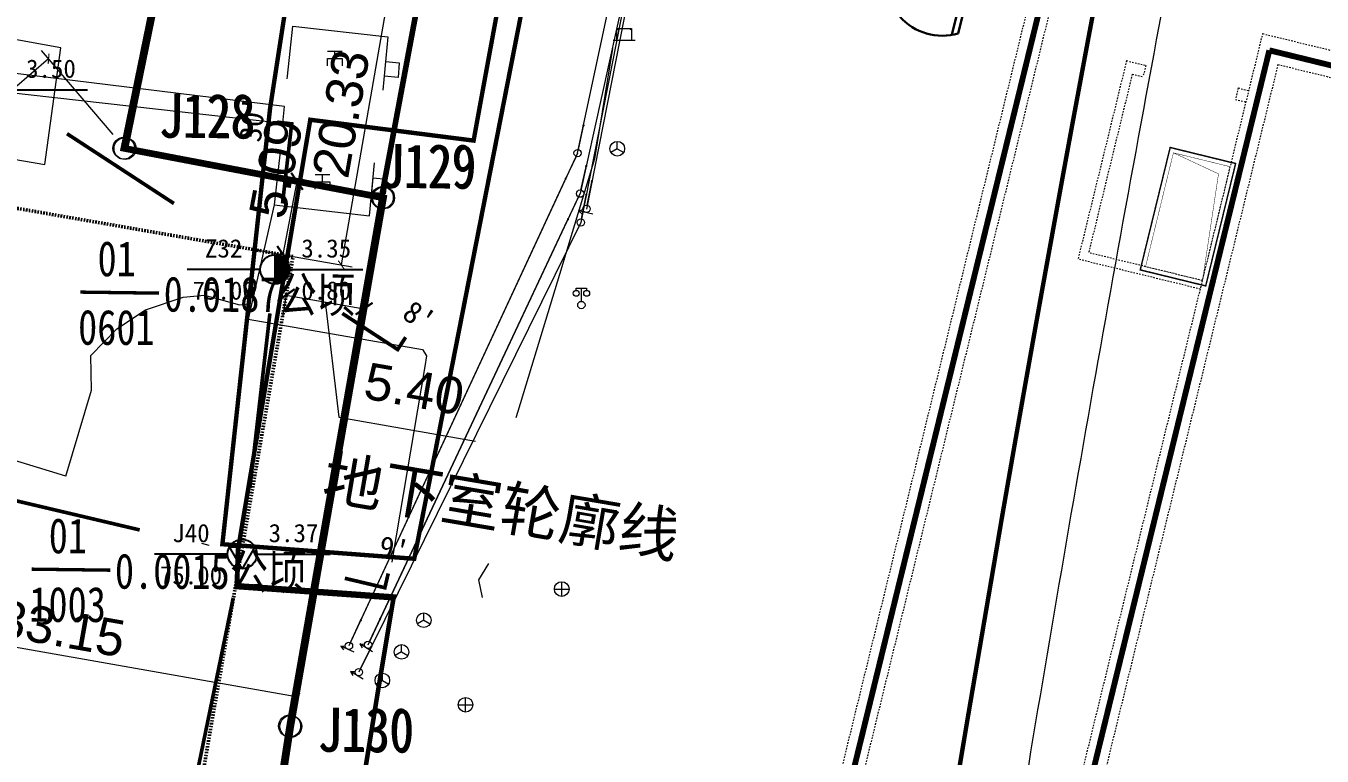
# Model space of a CAD drawing. Extents: x 274235 to 276654, y 142848 to 144425.
# Drawn here: x 275340.8 to 275429.2, y 143315.1 to 143365 of the extents above; entities that cross this region are included whole.
import ezdxf
from ezdxf.enums import TextEntityAlignment as Align

# ---------------------------------------------------------------- set-up
doc = ezdxf.new("R2010")
doc.units = 0
doc.header["$LTSCALE"] = 1.5
doc.header["$PDMODE"] = 1
doc.header["$PDSIZE"] = 0.2
for name, pattern in [('__DASH', [0.35, 0.25, -0.1]), ('ACAD_ISO04W100', [30, 24, -3, 0, -3]), ('DASH', [0.35, 0.25, -0.1]), ('SOLID', [0]), ('X5', [3, 2, -1])]:
    doc.linetypes.add(name, pattern=pattern)
doc.layers.get('0').update_dxf_attribs({"linetype": 'CONTINUOUS', "lineweight": 0})
doc.layers.get('Defpoints').update_dxf_attribs({"linetype": 'CONTINUOUS'})
for name, color, linetype, lineweight in [('1-车站轮廓', 140, 'DASH', 13), ('_ACM-A-ANNO-DIMS', 7, 'CONTINUOUS', 5), ('_ACM-A-SITE-OTLN', 3, 'CONTINUOUS', 25), ('_ACM-A-SITE-TEXT', 7, 'CONTINUOUS', 18), ('_ACM-A-SITE-WALL', 5, 'CONTINUOUS', 50), ('DLDW', 8, 'CONTINUOUS', 0), ('GXYZ', 8, 'CONTINUOUS', 0), ('JG', 140, 'CONTINUOUS', 30), ('JZD', 1, 'CONTINUOUS', 0), ('JZP', 1, 'CONTINUOUS', 0), ('RD-红线', 7, 'CONTINUOUS', 13), ('SXSS', 8, 'CONTINUOUS', 0), ('ZBTZ', 8, 'CONTINUOUS', 0)]:
    doc.layers.add(name, color=color, linetype=linetype, lineweight=lineweight)
for name, color, linetype in [('11', 8, 'X5'), ('HOLE', 1, 'CONTINUOUS'), ('JZ-建筑', 7, 'CONTINUOUS'), ('PROFILE', 241, 'CONTINUOUS')]:
    doc.layers.add(name, color=color, linetype=linetype)
doc.layers.add('ASSIST', color=8, linetype='CONTINUOUS', lineweight=0, plot=False)
doc.layers.add('T2006年到2024年报批数据汇总', color=7, linetype='CONTINUOUS', lineweight=60, true_color=0x0070ff)
doc.styles.add('_ACM-G-NOTES', font='arial.ttf', dxfattribs={"height": 2.5})
doc.styles.add('HZ', font='', dxfattribs={"width": 0.8})
doc.styles.add('ST', font='')
doc.styles.get("Standard").update_dxf_attribs({"font": ''})
doc.styles.add('微软雅黑', font='')
doc.styles.get('HZ').set_extended_font_data('NSimSun')
doc.styles.get('ST').set_extended_font_data('SimSun')
doc.styles.get('Standard').set_extended_font_data('NSimSun')
doc.styles.get('微软雅黑').set_extended_font_data('微软雅黑')
doc.linetypes.add('1161', pattern='A,0,[149,AAA.SHX,S=0.15,R=0,X=0,Y=0],-1.6', length=1.6)
doc.dimstyles.new('_ACM-DIM-A_m', dxfattribs={"dimscale": 0.5, "dimtxt": 2.5, "dimasz": 1, "dimexe": 1.5, "dimexo": 2.5, "dimgap": 1, "dimtad": 1, "dimzin": 1, "dimdsep": 46, "dimtxsty": '_ACM-G-NOTES', "dimblk": 'ARCHTICK', "dimcen": 2.5, "dimclrd": 256, "dimclre": 256, "dimclrt": 256, "dimazin": 0, "dimtfac": 1, "dimtmove": 0, "dimatfit": 3, "dimldrblk": 'DOTSMALL', "dimfxl": 1, "dimlwd": 18, "dimlwe": 18, "dimarcsym": 0})

# ---------------------------------------------------------------- blocks, each defined once
blk = doc.blocks.new('gc048')
for q in [(-0.87, -0.5), (0, 1), (0.87, -0.5)]:
    blk.add_line((0, 0), q)
blk.add_circle((0, 0), 1)
blk = doc.blocks.new('gc043')
for p, q in [((-1, 0), (1, 0)), ((0, -1), (0, 1))]:
    blk.add_line(p, q)
blk.add_circle((0, 0), 1)
blk = doc.blocks.new('gc097')
for p, q in [((-0.7, 2), (-0.7, 2.3)), ((-0.7, 2.3), (0.7, 2.3)), ((0, 0.5), (0, 2.3)), ((0.7, 2.3), (0.7, 2))]:
    blk.add_line(p, q)
for centre, radius in [((-0.7, 1.6), 0.4), ((0.73, 1.6), 0.4), ((0, 0), 0.5)]:
    blk.add_circle(centre, radius)
blk = doc.blocks.new('gc170')
at = {"linetype": 'Continuous'}
blk.add_circle((0, 0), 0.5, dxfattribs=at)
blk = doc.blocks.new('gc013c')
at = {"linetype": 'Continuous'}
blk.add_line((0.5, 0), (4, 0), dxfattribs=at)
at = {"linetype": 'Continuous', "const_width": 0.15, "flags": 128}
blk.add_lwpolyline([(3.775, 0, 1), (3.925, 0, 1)], format="xyb", close=True, dxfattribs=at)
blk = doc.blocks.new('gc018')
for p, q in [((-1, 1), (1, 1)), ((-1, 0), (1, 0)), ((-1, -1), (-1, 0)), ((0, 0), (0, 1)), ((1, 0), (1, -1))]:
    blk.add_line(p, q)
blk = doc.blocks.new('gc232')
for p, q in [((0.5, 1), (0.5, -1)), ((0.5, -1), (0.19, -0.46)), ((0.5, -1), (0.81, -0.46))]:
    blk.add_line(p, q)
blk.add_circle((0, 0), 0.5)
blk = doc.blocks.new('gc022')
for p, q in [((-1.5, 0), (1.5, 0)), ((-1, 0), (-1, 1.6)), ((-1, 1.6), (1, 1.6)), ((-1, 1.6), (-0.8, 1.4)), ((1, 1.6), (0.8, 1.4)), ((1, 1.6), (1, 0))]:
    blk.add_line(p, q)
blk = doc.blocks.new('GC0000')
at = {"linetype": 'Continuous'}
blk.add_point((0, 0), dxfattribs=at)
blk = doc.blocks.new('JGTTYUYI')
at = {"layer": '1-车站轮廓', "color": 252}
for points in [[(5208573, -3335281), (5232087, -3333180), (5233252, -3346872), (5233252, -3362026), (5209652, -3362026), (5209652, -3360306), (5078452, -3360306)], [(5076652, -3358806), (5211452, -3358806), (5211452, -3360226), (5231452, -3360226), (5231452, -3346949), (5230446, -3335134), (5210526, -3336914), (5210768, -3339764), (5167999, -3343141)]]:
    blk.add_lwpolyline(points, dxfattribs=at)
at = {"layer": '1-车站轮廓', "color": 252, "ltscale": 0.008}
for points, const_width in [([(5209445, -3336007), (5231358, -3334049), (5232452, -3346906), (5232452, -3361226), (5210452, -3361226), (5210452, -3359506), (5077652, -3359506), (5077652, -3364846)], 400), ([(5077652, -3343606), (5077652, -3338206)], 400), ([(5077652, -3343606), (5139502, -3343606)], 400), ([(5077652, -3343606), (5139502, -3343606)], 200)]:
    blk.add_lwpolyline(points, dxfattribs=dict(at, const_width=const_width))
for points in [[(5076652, -3344306), (5076652, -3338206)], [(5078452, -3342806), (5078452, -3338206)], [(5078452, -3342806), (5139502, -3342806)], [(5078452, -3342806), (5139502, -3342806)], [(5139502, -3344306), (5076652, -3344306)], [(5080652, -3345056), (5080652, -3344306)], [(5081452, -3345056), (5081452, -3344306)], [(5094002, -3344306), (5094002, -3352306)], [(5094602, -3344306), (5094602, -3352906)], [(5080652, -3345056), (5081452, -3345056)], [(5080652, -3352906), (5080652, -3351556)], [(5080652, -3351556), (5081452, -3351556)], [(5081452, -3352306), (5081452, -3351556)], [(5080652, -3352906), (5094602, -3352906)], [(5081452, -3352306), (5094002, -3352306)]]:
    blk.add_lwpolyline(points, dxfattribs=at)
at = {"layer": 'JG', "color": 252, "ltscale": 5}
for p, q in [((5076652, -3364506), (5081578, -3364505)), ((5076652, -3364906), (5081774, -3364905))]:
    blk.add_line(p, q, dxfattribs=at)
blk.add_lwpolyline([(5081578, -3364505, -0.290415), (5081410, -3368655)], format="xyb", dxfattribs=at)
at = {"layer": 'JZ-建筑', "color": 252}
for points, const_width in [([(5094302, -3344006), (5094302, -3348606), (5085702, -3348606), (5085702, -3344006)], 100), ([(5094002, -3344306), (5094002, -3348306), (5086002, -3348306), (5086002, -3344306)], 30)]:
    blk.add_lwpolyline(points, close=True, dxfattribs=dict(at, const_width=const_width))
at = {"layer": 'JZ-建筑', "color": 252, "const_width": 30}
blk.add_lwpolyline([(5086002, -3348306), (5086666, -3344972), (5094002, -3344306)], dxfattribs=at)
blk = doc.blocks.new('A$C2A366C87')
at = {"layer": 'T2006年到2024年报批数据汇总', "color": 30, "linetype": 'X5', "lineweight": -2, "const_width": 0.3}
blk.add_lwpolyline([(264.414, 323.799), (257.648, 287.622), (240.101, 290.97), (249.623, 337.451), (256.095, 336.555)], close=True, dxfattribs=at)
at = {"color": 3, "xscale": 0.001, "yscale": 0.001, "zscale": 0.001, "rotation": 256.2583456811273}
blk.add_blockref('JGTTYUYI', (4772.274, 4435.724), dxfattribs=at)
blk = doc.blocks.new('A$C58C25E19')
at = {"color": 1, "linetype": 'Continuous', "flags": 128}
blk.add_lwpolyline([(302.173, -176.367), (308.795, -129.468), (318.192, -71.46)], dxfattribs=at)
at = {"layer": 'RD-红线'}
blk.add_lwpolyline([(359.19, -131.492), (359.336, -130.536), (359.483, -129.579), (359.629, -128.623), (359.776, -127.667), (359.924, -126.711), (360.071, -125.755), (360.22, -124.799), (360.368, -123.843), (360.517, -122.887), (360.666, -121.931), (360.816, -120.976), (360.966, -120.02), (361.116, -119.064), (361.267, -118.109), (361.418, -117.153), (361.57, -116.198), (361.722, -115.242), (361.874, -114.287), (362.027, -113.332), (362.18, -112.376), (362.333, -111.421), (362.487, -110.466), (362.641, -109.511), (362.796, -108.556), (362.95, -107.601), (363.106, -106.646), (363.261, -105.692), (363.417, -104.737), (363.574, -103.782), (363.73, -102.828), (363.888, -101.873), (364.045, -100.918), (364.203, -99.964), (364.361, -99.01), (364.52, -98.055), (364.679, -97.101), (364.838, -96.147), (364.998, -95.193), (365.158, -94.239), (365.319, -93.285), (365.479, -92.331), (365.641, -91.377), (365.802, -90.423), (365.964, -89.469), (366.127, -88.516), (366.289, -87.562), (366.452, -86.609), (366.616, -85.655), (366.78, -84.702), (366.944, -83.748), (367.108, -82.795), (367.273, -81.842), (367.439, -80.889), (367.604, -79.935)], dxfattribs=at)
blk.add_lwpolyline([(359.19, -131.492), (359.336, -130.536), (359.483, -129.579), (359.629, -128.623), (359.776, -127.667), (359.924, -126.711), (360.071, -125.755), (360.22, -124.799), (360.368, -123.843), (360.517, -122.887), (360.666, -121.931), (360.816, -120.976), (360.966, -120.02), (361.116, -119.064), (361.267, -118.109), (361.418, -117.153), (361.57, -116.198), (361.722, -115.242), (361.874, -114.287), (362.027, -113.332), (362.18, -112.376), (362.333, -111.421), (362.487, -110.466), (362.641, -109.511), (362.796, -108.556), (362.95, -107.601), (363.106, -106.646), (363.261, -105.692), (363.417, -104.737), (363.574, -103.782), (363.73, -102.828), (363.888, -101.873), (364.045, -100.918), (364.203, -99.964), (364.361, -99.01), (364.52, -98.055), (364.679, -97.101), (364.838, -96.147), (364.998, -95.193), (365.158, -94.239), (365.319, -93.285), (365.479, -92.331), (365.641, -91.377), (365.802, -90.423), (365.964, -89.469), (366.127, -88.516), (366.289, -87.562), (366.452, -86.609), (366.616, -85.655), (366.78, -84.702), (366.944, -83.748), (367.108, -82.795), (367.273, -81.842), (367.439, -80.889), (367.604, -79.935)], dxfattribs=at)
blk.add_lwpolyline([(359.19, -131.492), (359.336, -130.536), (359.483, -129.579), (359.629, -128.623), (359.776, -127.667), (359.924, -126.711), (360.071, -125.755), (360.22, -124.799), (360.368, -123.843), (360.517, -122.887), (360.666, -121.931), (360.816, -120.976), (360.966, -120.02), (361.116, -119.064), (361.267, -118.109), (361.418, -117.153), (361.57, -116.198), (361.722, -115.242), (361.874, -114.287), (362.027, -113.332), (362.18, -112.376), (362.333, -111.421), (362.487, -110.466), (362.641, -109.511), (362.796, -108.556), (362.95, -107.601), (363.106, -106.646), (363.261, -105.692), (363.417, -104.737), (363.574, -103.782), (363.73, -102.828), (363.888, -101.873), (364.045, -100.918), (364.203, -99.964), (364.361, -99.01), (364.52, -98.055), (364.679, -97.101), (364.838, -96.147), (364.998, -95.193), (365.158, -94.239), (365.319, -93.285), (365.479, -92.331), (365.641, -91.377), (365.802, -90.423), (365.964, -89.469), (366.127, -88.516), (366.289, -87.562), (366.452, -86.609), (366.616, -85.655), (366.78, -84.702), (366.944, -83.748), (367.108, -82.795), (367.273, -81.842), (367.439, -80.889), (367.604, -79.935)], dxfattribs=at)
blk.add_lwpolyline([(359.19, -131.492), (359.336, -130.536), (359.483, -129.579), (359.629, -128.623), (359.776, -127.667), (359.924, -126.711), (360.071, -125.755), (360.22, -124.799), (360.368, -123.843), (360.517, -122.887), (360.666, -121.931), (360.816, -120.976), (360.966, -120.02), (361.116, -119.064), (361.267, -118.109), (361.418, -117.153), (361.57, -116.198), (361.722, -115.242), (361.874, -114.287), (362.027, -113.332), (362.18, -112.376), (362.333, -111.421), (362.487, -110.466), (362.641, -109.511), (362.796, -108.556), (362.95, -107.601), (363.106, -106.646), (363.261, -105.692), (363.417, -104.737), (363.574, -103.782), (363.73, -102.828), (363.888, -101.873), (364.045, -100.918), (364.203, -99.964), (364.361, -99.01), (364.52, -98.055), (364.679, -97.101), (364.838, -96.147), (364.998, -95.193), (365.158, -94.239), (365.319, -93.285), (365.479, -92.331), (365.641, -91.377), (365.802, -90.423), (365.964, -89.469), (366.127, -88.516), (366.289, -87.562), (366.452, -86.609), (366.616, -85.655), (366.78, -84.702), (366.944, -83.748), (367.108, -82.795), (367.273, -81.842), (367.439, -80.889), (367.604, -79.935)], dxfattribs=at)
blk = doc.blocks.new('BASEMENT')
at = {"layer": '_ACM-A-SITE-WALL', "linetype": '__DASH', "ltscale": 10}
blk.add_lwpolyline([(1891631, 816805), (1681958, 816805), (1681958, 789605), (1619758, 789605), (1619758, 610202), (1652552, 575356), (1764854, 536805), (1911521, 536805), (1919331, 545026), (1919331, 788642), (1896831, 788642), (1896831, 836511), (1912251, 836494), (1912258, 843311), (1891631, 843311)], close=True, dxfattribs=at)
blk = doc.blocks.new('_ArchTick')
at = {"const_width": 0.15}
blk.add_lwpolyline([(-0.5, -0.5), (0.5, 0.5)], dxfattribs=at)
blk = doc.blocks.new('*D1692')
at = {"layer": '_ACM-A-ANNO-DIMS', "lineweight": 18, "ltscale": 2, "transparency": 16777216}
for p, q in [((78.354, 63.361), (78.663, 63.356)), ((80.082, 58.248), (80.163, 63.333)), ((78.273, 58.277), (78.582, 58.272))]:
    blk.add_line(p, q, dxfattribs=at)
at = {"layer": 'Defpoints', "color": 0, "linetype": '__DASH', "ltscale": 2, "transparency": 16777216}
for p in [(80.163, 63.333), (80.854, 63.322), (80.773, 58.237)]:
    blk.add_point(p, dxfattribs=at)
at = {"layer": '_ACM-A-ANNO-DIMS', "linetype": '__DASH', "lineweight": 18, "ltscale": 2, "transparency": 16777216}
for p, rotation in [((80.163, 63.333), 89.08907867943836), ((80.082, 58.248), 269.0890786794384)]:
    blk.add_blockref('_ArchTick', p, dxfattribs=dict(at, rotation=rotation))
at = {"layer": '_ACM-A-ANNO-DIMS', "linetype": '__DASH', "ltscale": 2, "transparency": 16777216, "insert": (78.606, 63.966), "char_height": 2.5, "attachment_point": 5, "rotation": 89.08908, "style": '_ACM-G-NOTES'}
blk.add_mtext('5.09', dxfattribs=at)
blk = doc.blocks.new('_DotSmall')
at = {"color": 0, "linetype": 'ByBlock', "const_width": 0.5}
blk.add_lwpolyline([(-0.0625, 0, 1), (0.0625, 0, 1)], format="xyb", close=True, dxfattribs=at)
blk = doc.blocks.new('*D1693')
at = {"layer": '_ACM-A-ANNO-DIMS', "lineweight": 18, "ltscale": 2, "transparency": 16777216}
for p, q in [((80.77, 55.737), (80.768, 54.064)), ((80.77, 55.564), (86.169, 55.558)), ((83.469, 55.561), (85.735, 47.979)), ((86.169, 55.731), (86.167, 54.058)), ((85.735, 47.979), (95.22, 47.968))]:
    blk.add_line(p, q, dxfattribs=at)
at = {"layer": 'Defpoints', "color": 0, "linetype": '__DASH', "ltscale": 2, "transparency": 16777216}
for p in [(80.773, 58.237), (86.172, 58.231), (86.169, 55.558)]:
    blk.add_point(p, dxfattribs=at)
at = {"layer": '_ACM-A-ANNO-DIMS', "linetype": '__DASH', "lineweight": 18, "ltscale": 2, "transparency": 16777216}
for p, rotation in [((80.77, 55.564), 179.9359978463208), ((86.169, 55.558), 359.9359978463208)]:
    blk.add_blockref('_ArchTick', p, dxfattribs=dict(at, rotation=rotation))
at = {"layer": '_ACM-A-ANNO-DIMS', "linetype": '__DASH', "ltscale": 2, "transparency": 16777216, "insert": (90.48, 50.75), "char_height": 2.5, "attachment_point": 5, "rotation": 359.936, "style": '_ACM-G-NOTES'}
blk.add_mtext('5.40', dxfattribs=at)
blk = doc.blocks.new('*D1695')
at = {"layer": '_ACM-A-ANNO-DIMS', "lineweight": 18, "transparency": 16777216}
for p, q in [((78.142, 78.564), (84.864, 78.564)), ((84.114, 78.564), (84.114, 58.237)), ((78.142, 58.237), (84.864, 58.237))]:
    blk.add_line(p, q, dxfattribs=at)
at = {"layer": 'Defpoints', "color": 0, "transparency": 16777216}
for p in [(76.892, 78.564), (76.892, 58.237), (84.114, 58.237)]:
    blk.add_point(p, dxfattribs=at)
at = {"layer": '_ACM-A-ANNO-DIMS', "lineweight": 18, "transparency": 16777216, "xscale": 0.5, "yscale": 0.5, "zscale": 0.5}
for p, rotation in [((84.114, 78.564), 90), ((84.114, 58.237), 270)]:
    blk.add_blockref('_ArchTick', p, dxfattribs=dict(at, rotation=rotation))
at = {"layer": '_ACM-A-ANNO-DIMS', "transparency": 16777216, "insert": (82.337, 68.401), "char_height": 2.5, "attachment_point": 5, "rotation": 90, "style": '_ACM-G-NOTES'}
blk.add_mtext('20.33', dxfattribs=at)
blk = doc.blocks.new('*D1720')
at = {"layer": '_ACM-A-ANNO-DIMS', "lineweight": 18, "transparency": 16777216}
for p, q in [((67.251, 64.328), (61.445, 69.13)), ((62.023, 68.652), (44.19, 47.089)), ((49.418, 42.765), (43.612, 47.567))]:
    blk.add_line(p, q, dxfattribs=at)
at = {"layer": 'Defpoints', "color": 0, "transparency": 16777216}
for p in [(68.215, 63.532), (44.19, 47.089), (50.381, 41.969)]:
    blk.add_point(p, dxfattribs=at)
at = {"layer": '_ACM-A-ANNO-DIMS', "lineweight": 18, "transparency": 16777216, "xscale": 0.5, "yscale": 0.5, "zscale": 0.5}
for p, rotation in [((62.023, 68.652), 50.40824551412609), ((44.19, 47.089), 230.4082455141261)]:
    blk.add_blockref('_ArchTick', p, dxfattribs=dict(at, rotation=rotation))
at = {"layer": '_ACM-A-ANNO-DIMS', "transparency": 16777216, "insert": (51.738, 59.003), "char_height": 2.5, "attachment_point": 5, "rotation": 50.40825, "style": '_ACM-G-NOTES'}
blk.add_mtext('27.98', dxfattribs=at)
blk = doc.blocks.new('*D1721')
at = {"layer": '_ACM-A-ANNO-DIMS', "lineweight": 18, "transparency": 16777216}
for p, q in [((52.99, 32.038), (52.983, 28.007)), ((86.142, 31.977), (86.134, 27.946)), ((52.984, 28.757), (86.136, 28.696))]:
    blk.add_line(p, q, dxfattribs=at)
at = {"layer": 'Defpoints', "color": 0, "transparency": 16777216}
for p in [(52.993, 33.288), (86.144, 33.227), (86.136, 28.696)]:
    blk.add_point(p, dxfattribs=at)
at = {"layer": '_ACM-A-ANNO-DIMS', "lineweight": 18, "transparency": 16777216, "xscale": 0.5, "yscale": 0.5, "zscale": 0.5}
for p, rotation in [((52.984, 28.757), 179.8946389203966), ((86.136, 28.696), 359.8946389203966)]:
    blk.add_blockref('_ArchTick', p, dxfattribs=dict(at, rotation=rotation))
at = {"layer": '_ACM-A-ANNO-DIMS', "transparency": 16777216, "insert": (69.563, 30.504), "char_height": 2.5, "attachment_point": 5, "rotation": 359.89464, "style": '_ACM-G-NOTES'}
blk.add_mtext('33.15', dxfattribs=at)
blk = doc.blocks.new('H_sam_hole')
blk.add_line((0, 2), (0, -2))
at = {"const_width": 2}
blk.add_lwpolyline([(0, -1, 0.414214), (1, 0, 0.414214), (0, 1, 1)], format="xyb", dxfattribs=at)
blk.add_circle((0, 0), 2)
blk = doc.blocks.new('H_cpt_hole')
for p, q in [((-1.73, 1), (1.73, 1)), ((0, -2), (-1.73, 1)), ((1.73, 1), (0, -2))]:
    blk.add_line(p, q)
blk.add_circle((0, 0), 2)
blk = doc.blocks.new('DIM')
at = {"layer": '_ACM-A-ANNO-DIMS'}
for p1, p2, distance, picture, middle in [((76.892, 78.564), (76.892, 58.237), 7.223, '*D1695', (82.337, 68.401)), ((68.215, 63.532), (50.381, 41.969), -8.035, '*D1720', (51.738, 59.003)), ((52.993, 33.288), (86.144, 33.227), -4.531, '*D1721', (69.563, 30.504))]:
    dim = blk.add_aligned_dim(p1=p1, p2=p2, distance=distance, dimstyle='_ACM-DIM-A_m', dxfattribs=at)
    dim.commit()
    dim.dimension.update_dxf_attribs({"geometry": picture, "text_midpoint": middle})
at = {"layer": '_ACM-A-ANNO-DIMS', "linetype": '__DASH', "ltscale": 2}
dim = blk.add_linear_dim(base=(80.163, 63.333), p1=(80.773, 58.237), p2=(80.854, 63.322), angle=89.08908, dimstyle='_ACM-DIM-A_m', override={"dimscale": 1, "dimtxt": 2, "dimgap": 1.5, "dimtmove": 1}, dxfattribs=at)
dim.commit()
dim.dimension.update_dxf_attribs({"geometry": '*D1692', "text_midpoint": (81.383, 63.922), "dimtype": 129})
dim = blk.add_aligned_dim(p1=(80.773, 58.237), p2=(86.172, 58.231), distance=-2.673, dimstyle='_ACM-DIM-A_m', override={"dimscale": 1, "dimtxt": 2, "dimgap": 1.5, "dimtmove": 1}, dxfattribs=at)
dim.commit()
dim.dimension.update_dxf_attribs({"geometry": '*D1693', "text_midpoint": (87.238, 50.754)})

msp = doc.modelspace()

# ---------------------------------------------------------------- linework, layer by layer
at = {"color": 3, "linetype": 'Continuous', "const_width": 0.23}
msp.add_lwpolyline([(275344.475, 143346.792), (275349.848, 143346.721)], dxfattribs=at)
at = {"color": 30, "linetype": 'Continuous', "const_width": 0.23}
msp.add_lwpolyline([(275341.145, 143327.885), (275346.519, 143327.815)], dxfattribs=at)
at = {"layer": '11', "color": 3, "linetype": 'X5', "const_width": 0.3, "flags": 128}
msp.add_lwpolyline([(275354.165, 143329.588), (275357.421, 143359.339), (275361.849, 143388.036), (275363.478, 143404.213), (275364.846, 143416.015), (275366.822, 143423.639), (275367.53, 143438.064), (275367.86, 143453.586), (275370.868, 143458.34), (275392.683, 143454.735), (275388.619, 143437.434), (275367.26, 143328.594), (275354.165, 143329.588)], dxfattribs=at)
at = {"layer": 'ASSIST', "linetype": 'Continuous'}
for p, q in [((275378.41, 143356.282), (275397.775, 143446.618)), ((275387.462, 143396.19), (275378.627, 143351.542)), ((275387.781, 143396.912), (275379.006, 143352.447)), ((275385.85, 143386.455), (275378.579, 143353.511)), ((275377.568, 143354.467), (275363.646, 143324.461)), ((275364.959, 143324.538), (275377.728, 143351.701)), ((275377.742, 143349.748), (275364.36, 143322.651))]:
    msp.add_line(p, q, dxfattribs=at)
at = {"layer": 'ASSIST', "linetype": 'Continuous', "flags": 128}
for points in [[(275366.154, 143361.443), (275365.222, 143361.531), (275365.31, 143362.519), (275366.224, 143362.433)], [(275365.286, 143353.498), (275364.364, 143353.584), (275364.456, 143354.582), (275365.396, 143354.496)]]:
    msp.add_lwpolyline(points, close=True, dxfattribs=at)
at = {"layer": 'ASSIST', "linetype": 'Continuous'}
for points in [[(275378.41, 143356.282), (275362.804, 143322.647)], [(275364.108, 143322.728), (275378.579, 143353.511)], [(275378.627, 143351.542), (275363.474, 143320.858)]]:
    msp.add_lwpolyline(points, dxfattribs=at)
at = {"layer": 'DLDW', "linetype": 'Continuous'}
msp.add_lwpolyline([(275309.972, 143363.766), (275358.299, 143358.319), (275358.412, 143359.467), (275310.137, 143365.376)], dxfattribs=at)
at = {"layer": 'DLDW', "linetype": '1161', "flags": 128}
for points in [[(275358.597, 143361.337), (275358.618, 143361.531), (275358.98, 143364.938), (275365.464, 143364.216), (275365.121, 143360.567)], [(275358.105, 143356.36), (275357.707, 143352.747), (275364.207, 143352.001), (275364.543, 143355.622)]]:
    msp.add_lwpolyline(points, dxfattribs=at)
at = {"layer": 'HOLE', "linetype": 'Continuous'}
for points in [[(275339.963, 143360.603), (275344.963, 143360.603)], [(275356.753, 143348.34), (275351.753, 143348.34)], [(275358.753, 143348.34), (275363.753, 143348.34)], [(275354.521, 143328.912), (275349.521, 143328.912)], [(275356.521, 143328.912), (275361.521, 143328.912)]]:
    msp.add_lwpolyline(points, dxfattribs=at)
at = {"layer": 'JZD', "const_width": 0.45, "flags": 128}
msp.add_lwpolyline([(275051.74, 143450.682), (275352.648, 143398.206), (275354.165, 143397.88), (275355.652, 143397.438), (275355.79, 143397.385), (275347.437, 143356.612), (275365.082, 143353.245), (275358.751, 143317.18), (275351.513, 143270.38), (275344.194, 143215.955), (275334.175, 143176.916), (275324.683, 143102.508)], dxfattribs=at)
at = {"layer": 'JZD', "color": 240, "const_width": 0.45, "flags": 128}
msp.add_lwpolyline([(275051.771, 143450.675), (275352.729, 143398.191), (275354.247, 143397.865), (275355.734, 143397.422), (275355.872, 143397.369), (275347.518, 143356.59), (275365.166, 143353.222), (275358.834, 143317.151), (275351.594, 143270.343), (275344.274, 143215.909), (275334.253, 143176.863), (275324.76, 143102.442)], dxfattribs=at)
at = {"layer": 'JZP', "linetype": 'Continuous'}
for centre in [(275347.437, 143356.612), (275347.518, 143356.59), (275365.082, 143353.245), (275365.166, 143353.222), (275358.751, 143317.18), (275358.834, 143317.151)]:
    msp.add_circle(centre, 0.75, dxfattribs=at)
at = {"layer": 'PROFILE', "linetype": 'ACAD_ISO04W100', "ltscale": 0.08, "const_width": 0.25}
for points in [[(275358.27, 143352.84), (275358.894, 143358.275), (275357.901, 143358.389)], [(275343.56, 143357.603), (275350.858, 143352.84)], [(275356.038, 143333.412), (275357.408, 143345.34)], [(275362.35, 143345.34), (275366.127, 143342.875), (275366.674, 143343.712)], [(275335.325, 143333.674), (275348.521, 143330.562)], [(275362.521, 143327.262), (275365.254, 143326.617), (275365.484, 143327.591)], [(275352.406, 143313.812), (275354.902, 143325.912)]]:
    msp.add_lwpolyline(points, dxfattribs=at)
at = {"layer": 'SXSS', "linetype": 'Continuous', "flags": 128}
msp.add_lwpolyline([(275342.043, 143355.501), (275343.128, 143363.47), (275338.73, 143364.266), (275337.66, 143356.243)], close=True, dxfattribs=at)
at = {"layer": 'T2006年到2024年报批数据汇总', "color": 6, "linetype": 'X5', "lineweight": -2, "const_width": 0.3}
for points in [[(275367.529, 143438.064), (275366.822, 143423.639), (275364.846, 143416.015), (275363.478, 143404.214), (275361.848, 143388.037), (275357.421, 143359.341), (275354.165, 143329.589), (275355.267, 143329.505), (275355.218, 143329.197), (275355.136, 143326.659), (275365.836, 143325.894), (275365.798, 143325.661), (275365.716, 143325.175), (275365.472, 143323.719), (275365.147, 143321.777), (275364.663, 143318.862), (275362.294, 143304.281)], [(275414.69, 143371.622), (275413.251, 143364.003), (275412.186, 143358.286), (275411.485, 143354.473), (275410.1, 143346.844), (275409.586, 143343.982), (275408.738, 143339.211), (275408.234, 143336.348), (275407.401, 143331.573), (275406.624, 143327.005), (275404.956, 143317.243), (275404.477, 143314.375)], [(275362.329, 143304.413), (275364.698, 143318.994), (275365.182, 143321.909), (275365.507, 143323.852), (275365.751, 143325.308), (275365.833, 143325.794), (275365.871, 143326.026), (275355.171, 143326.791), (275355.253, 143329.33), (275355.37, 143330.057), (275360.163, 143358.554), (275371.312, 143357.133), (275371.433, 143357.807), (275371.786, 143359.745), (275371.963, 143360.713), (275373.033, 143366.525)]]:
    msp.add_lwpolyline(points, dxfattribs=at)
at = {"layer": 'T2006年到2024年报批数据汇总', "color": 30, "linetype": 'X5', "lineweight": -2, "const_width": 0.3}
msp.add_lwpolyline([(275371.75, 143389.442), (275364.985, 143353.265), (275347.438, 143356.613), (275356.96, 143403.093), (275363.432, 143402.198)], close=True, dxfattribs=at)
at = {"layer": 'ZBTZ', "linetype": '1161'}
for points in [[(275380.791, 143363.415), (275379.564, 143355.887), (275379.129, 143354.45), (275378.041, 143350.859), (275377.17, 143347.986), (275375.428, 143342.239), (275374.34, 143338.648), (275374.203, 143338.212)], [(275357.707, 143352.747), (275355.928, 143344.952), (275367.819, 143342.88), (275368.103, 143342.436), (275367.98, 143341.712), (275365.773, 143328.688), (275365.719, 143328.371)], [(275343.48, 143334.234), (275343.48, 143334.234), (275343.48, 143334.234), (275345.232, 143340.091), (275345.174, 143342.463), (275346.955, 143344.29), (275348.928, 143345.588), (275351.49, 143346.445), (275352.937, 143346.582), (275355.331, 143345.914), (275356.169, 143346.008)], [(275353.26, 143329.51), (275353.26, 143329.51), (275352.773, 143329.641)], [(275372.333, 143328.269), (275371.638, 143327.152), (275371.886, 143325.95)]]:
    msp.add_lwpolyline(points, dxfattribs=at)
at = {"layer": 'ZBTZ', "linetype": '1161', "flags": 128}
msp.add_lwpolyline([(275343.48, 143334.234), (275324.87, 143339.928)], dxfattribs=at)

# ---------------------------------------------------------------- block references
for name, p, rotation in [('A$C58C25E19', (275051.771, 143450.675), 359.2452370376578), ('A$C2A366C87', (275107.42, 143065.627), 2.442772294481065e-05)]:
    msp.add_blockref(name, p, dxfattribs=dict(rotation=rotation))
at = {"xscale": 0.001, "yscale": 0.001, "zscale": 0.001, "rotation": 350.1075691856989}
msp.add_blockref('BASEMENT', (273332.701, 142902.048), dxfattribs=at)
at = {"layer": '_ACM-A-SITE-OTLN', "rotation": 350.10756917272}
msp.add_blockref('DIM', (275269.406, 143305.731), dxfattribs=at)
at = {"layer": 'DLDW', "linetype": 'Continuous', "xscale": 0.5, "yscale": 0.5}
for name, p in [('gc022', (275381.595, 143363.992)), ('gc018', (275361.835, 143362.731)), ('gc018', (275360.996, 143354.318)), ('gc097', (275378.665, 143345.91))]:
    msp.add_blockref(name, p, dxfattribs=at)
at = {"layer": 'GXYZ', "linetype": 'Continuous', "yscale": 0.5}
for p, xscale, rotation in [((275378.41, 143356.282), 0.4999999998980652, 77.90095492348438), ((275378.41, 143356.282), 0.5000000000060707, 245.10959695016), ((275378.579, 143353.511), 0.4999999996678131, 77.55390189680071), ((275379.015, 143352.478), 0.5000000003458305, 78.8399207548978), ((275378.579, 143353.511), 0.5000000012613598, 244.8219169765112), ((275378.627, 143351.542), 0.4999999996784342, 78.80684404300128), ((275378.627, 143351.542), 0.4999999997136511, 243.7179774280904), ((275364.108, 143322.728), 0.5000000012613599, 64.82191697651123), ((275362.804, 143322.647), 0.5000000000060708, 65.10959695016001), ((275363.474, 143320.858), 0.4999999997136511, 63.7179774280904)]:
    msp.add_blockref('gc013c', p, dxfattribs=dict(at, xscale=xscale, rotation=rotation))
at = {"layer": 'GXYZ', "linetype": 'Continuous', "xscale": 0.5, "yscale": 0.5}
for name, p in [('gc170', (275378.41, 143356.282)), ('gc170', (275378.41, 143356.282)), ('gc048', (275381.121, 143356.579)), ('gc048', (275381.121, 143356.579)), ('gc170', (275378.579, 143353.511)), ('gc170', (275378.579, 143353.511)), ('gc170', (275379.015, 143352.478)), ('gc170', (275378.627, 143351.542)), ('gc170', (275378.627, 143351.542)), ('gc043', (275377.324, 143326.528)), ('gc043', (275377.324, 143326.528)), ('gc048', (275367.91, 143324.399)), ('gc048', (275367.91, 143324.399)), ('gc170', (275362.804, 143322.647)), ('gc170', (275364.108, 143322.728)), ('gc048', (275366.394, 143322.239)), ('gc048', (275366.394, 143322.239)), ('gc170', (275363.474, 143320.858)), ('gc048', (275365.082, 143320.29)), ('gc048', (275365.082, 143320.29)), ('gc043', (275370.761, 143318.63)), ('gc043', (275370.761, 143318.63))]:
    msp.add_blockref(name, p, dxfattribs=at)
at = {"layer": 'GXYZ', "linetype": 'Continuous', "yscale": 0.5, "zscale": 0.5}
for p, xscale, rotation in [((275379.015, 143352.478), 0.4999999994934581, 257.0422707988861), ((275362.804, 143322.647), 0.5000000005307822, 244.9940353429596), ((275364.108, 143322.728), 0.5000000000026781, 238.0779899269895), ((275363.474, 143320.858), 0.5000000005770118, 239.231192451045)]:
    msp.add_blockref('gc232', p, dxfattribs=dict(at, xscale=xscale, rotation=rotation))
at = {"layer": 'HOLE', "xscale": 0.5, "yscale": 0.5, "zscale": 0.5}
for name, p in [('H_sam_hole', (275357.753, 143348.34)), ('H_cpt_hole', (275355.521, 143328.912))]:
    msp.add_blockref(name, p, dxfattribs=at)
at = {"layer": 'JZD', "linetype": 'Continuous'}
for p in [(275347.437, 143356.612), (275347.437, 143356.612), (275365.082, 143353.245), (275365.082, 143353.245), (275358.751, 143317.18), (275358.751, 143317.18)]:
    msp.add_blockref('GC0000', p, dxfattribs=at)

# ---------------------------------------------------------------- texts
at = {"color": 3, "linetype": 'SOLID', "width": 0.8}
for s, p in [('01', (275345.639, 143347.878, -0.496)), ('0.0187公顷', (275350.157, 143345.462, -0.496)), ('0601', (275344.313, 143343.201, -1.133))]:
    msp.add_text(s, height=2.4, rotation=359.80279, dxfattribs=at).set_placement(p)
at = {"color": 30, "linetype": 'SOLID', "width": 0.8}
for s, p in [('01', (275342.309, 143328.971, -0.496)), ('0.0015公顷', (275346.827, 143326.556, -0.496)), ('1003', (275340.983, 143324.294, -1.133))]:
    msp.add_text(s, height=2.4, rotation=359.80279, dxfattribs=at).set_placement(p)
at = {"layer": '_ACM-A-SITE-TEXT', "insert": (275385.564, 143331.584), "char_height": 3, "attachment_point": 3, "rotation": 350.34877, "style": '微软雅黑'}
msp.add_mtext_dynamic_manual_height_columns('地下室轮廓线', width=26.47175, gutter_width=3125, heights=[0], dxfattribs=at)
at = {"layer": 'HOLE', "style": 'ST'}
for s, p in [('3.50', (275342.463, 143362.041)), ('Z32', (275354.253, 143349.777)), ('3.35', (275361.253, 143349.777)), ('75.00', (275354.253, 143346.902)), ('0.80', (275361.253, 143346.902)), ('J40', (275352.021, 143330.35)), ('3.37', (275359.021, 143330.35)), ('75.00', (275352.021, 143327.475))]:
    msp.add_text(s, height=1.25, dxfattribs=at).set_placement(p, align=Align.MIDDLE_CENTER)
at = {"layer": 'JZP', "linetype": 'Continuous', "style": 'HZ', "width": 0.8}
for s, p in [('J128', (275353.077, 143358.804)), ('J129', (275368.168, 143355.375)), ('J130', (275363.913, 143316.903))]:
    msp.add_text(s, height=3, dxfattribs=at).set_placement(p, align=Align.MIDDLE)
for s, p in [('J128', (275353.159, 143358.782)), ('J129', (275368.252, 143355.353)), ('J130', (275363.996, 143316.874))]:
    msp.add_text(s, height=3, rotation=359.24524, dxfattribs=at).set_placement(p, align=Align.MIDDLE)
at = {"layer": 'PROFILE', "style": 'ST'}
for s, rotation, p in [("30'", 83.44627, (275357.404, 143358.446)), ("8'", 326.87015, (275366.947, 143344.131)), ("9'", 346.73365, (275365.598, 143328.077))]:
    msp.add_text(s, height=1.5, rotation=rotation, dxfattribs=at).set_placement(p, align=Align.BOTTOM_CENTER)

doc.saveas('drawing.dxf')
